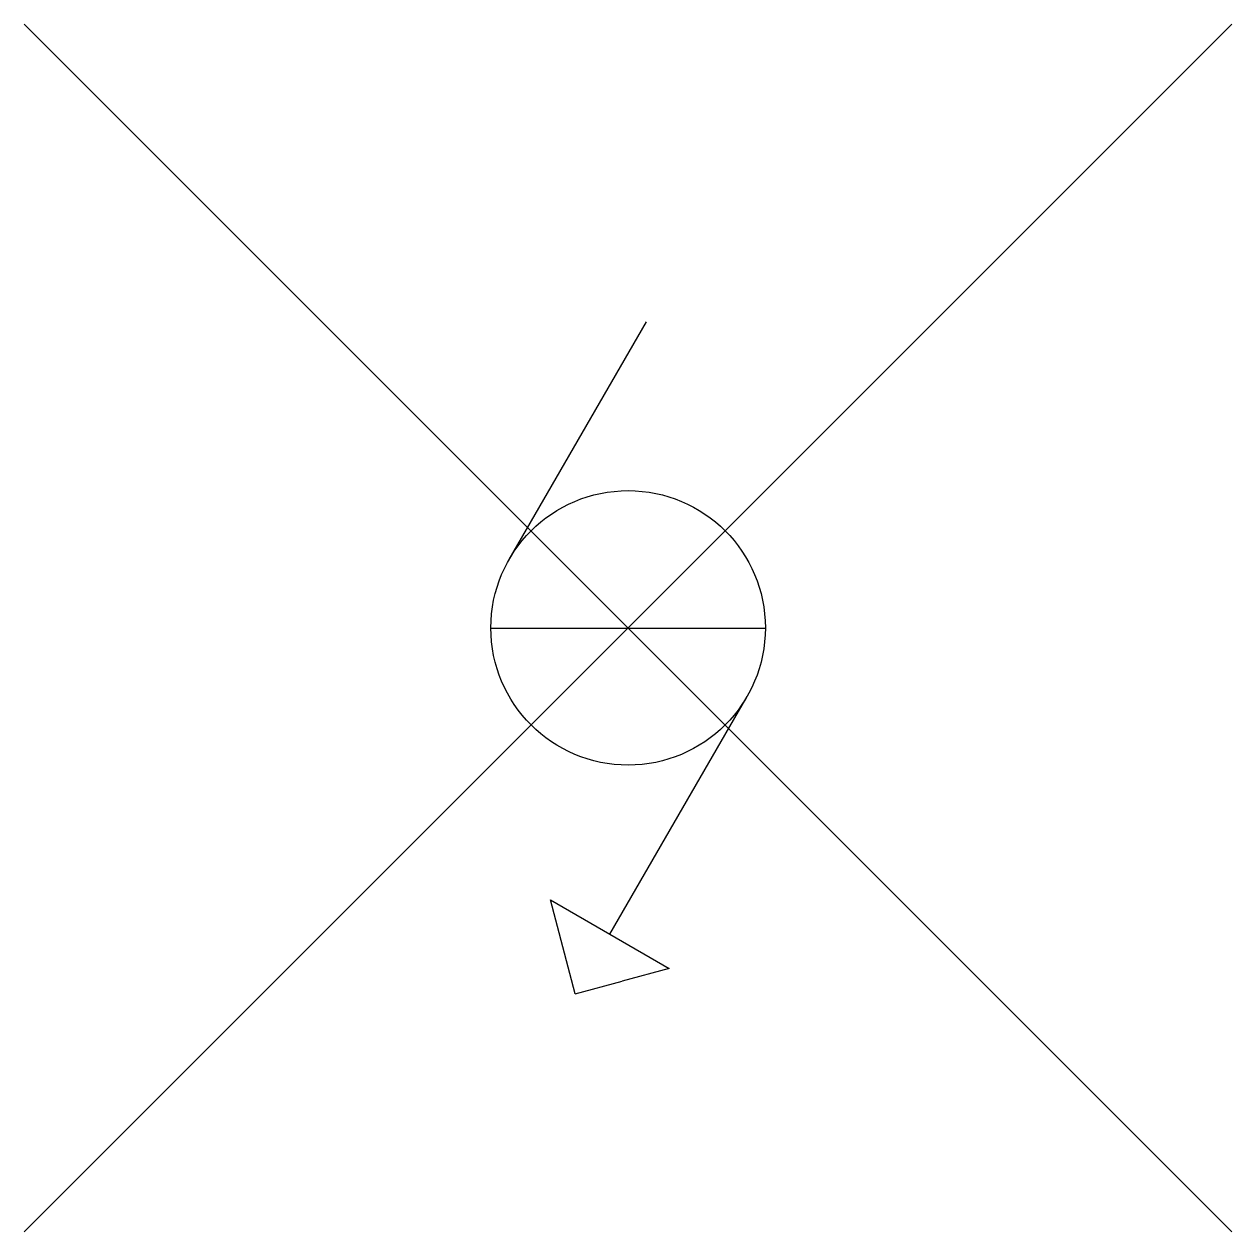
# Model space of a CAD drawing. Extents: x -5.5 to 5.5, y -5.5 to 5.5.
import ezdxf

# ---------------------------------------------------------------- set-up
doc = ezdxf.new("R2010")
doc.units = 0

msp = doc.modelspace()

# ---------------------------------------------------------------- linework, layer by layer
for p, q in [((-1.082, 0.625), (0.168, 2.79)), ((-1.082, 0.625), (-1.082, 0.628)), ((-1.25, 0), (1.25, 0)), ((1.083, -0.625), (-0.167, -2.79)), ((-0.707, -2.477), (0.375, -3.102)), ((-0.48, -3.332), (-0.707, -2.477)), ((0.375, -3.102), (-0.052, -3.217)), ((-0.48, -3.332), (-0.052, -3.217))]:
    msp.add_line(p, q)
for points in [[(5.5, 5.5), (-5.5, -5.5)], [(-5.5, 5.5), (5.5, -5.5)]]:
    msp.add_lwpolyline(points)
msp.add_circle((0.001, 0.001), 1.25)

doc.saveas('drawing.dxf')
